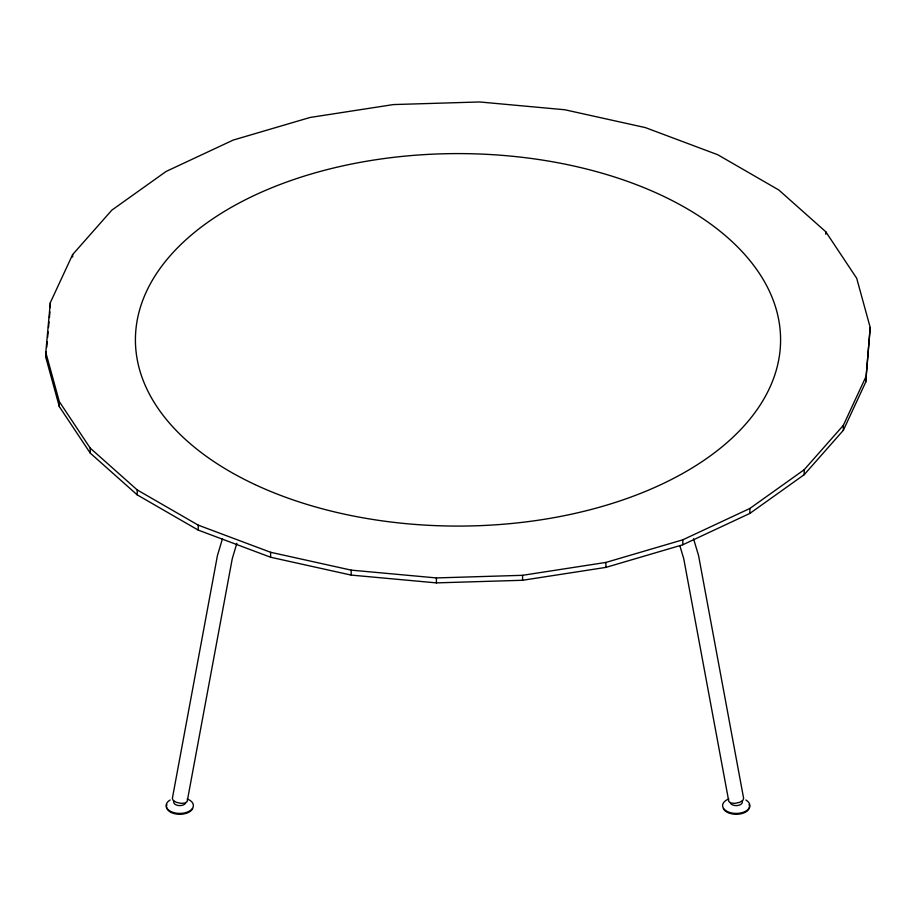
<?xml version="1.0" encoding="UTF-8"?>
<svg xmlns="http://www.w3.org/2000/svg" width="916" height="916" viewBox="0 0 916 916"><rect width="100%" height="100%" fill="white"/><g stroke="black" fill="none" stroke-linecap="round" stroke-linejoin="round"><path stroke-width="1.37" d="M45.8 352.42L50.311 302.669L72.65 254.545L111.821 210.153L166.128 171.441L233.191 140.079L310.077 117.466L393.433 104.573L479.606 101.962L564.829 109.76L645.391 127.61L717.766 154.747L778.783 189.978L825.774 231.759L856.7 278.269L870.2 327.47L865.689 382.178L843.35 430.302L804.179 474.694L749.872 513.407L682.809 544.768L605.923 567.382L522.567 580.275L436.394 582.885L351.171 575.088L270.609 557.237L198.234 530.101L137.217 494.869L90.226 453.088L59.3 406.578L45.8 357.377L45.8 352.42L59.3 401.62L59.3 406.578M45.8 357.377L46.315 351.687M46.705 347.427L47.22 341.737M47.609 337.477L48.124 331.787M48.514 327.527L49.029 321.837M49.418 317.577L49.933 311.887M865.689 382.178L870.2 327.47M222.462 538.757L217.436 555.554L172.368 798.34L173.147 800.458L176.467 802.37L181.047 803.355L185.135 803.023L187.173 801.511L232.252 558.726L236.866 543.28M59.3 401.62L90.226 448.13L137.217 489.923L198.234 525.143L270.609 552.279L351.171 570.13L436.394 577.927L522.567 575.317L605.923 562.424L682.809 539.81L749.872 508.46L804.179 469.736L843.35 425.345L865.689 377.22M693.538 538.757L698.565 555.554L743.632 798.34L742.853 800.458L739.533 802.37L734.953 803.355L730.865 803.023L728.827 801.511L683.748 558.726L679.901 545.856M843.35 425.345L843.35 430.302M825.774 231.759L825.774 234.233M804.179 469.736L804.179 474.694M749.872 508.46L749.872 513.407M682.809 539.81L682.809 544.768M605.923 562.424L605.923 567.382M522.567 575.317L522.567 580.275M436.394 577.927L436.394 582.885M351.171 570.13L351.171 575.088M270.609 552.279L270.609 557.237M198.234 525.143L198.234 530.101M137.217 489.923L137.217 494.869M90.226 448.13L90.226 453.088M72.65 254.545L72.65 257.018M50.311 302.669L50.311 307.627M745.864 800A13.614 7.866 0 0 1 745.166 811.496A13.614 7.866 0 0 1 725.357 810.294A13.614 7.866 0 0 1 728.804 798.97M749.105 804.614A13.328 7.694 0 0 1 739.681 814.038A13.328 7.694 0 0 1 723.354 808.599M742.097 801.202A6.069 3.504 0 0 1 737.804 805.496A6.069 3.504 0 0 1 730.361 803.011M187.196 798.97A13.614 7.866 0 0 1 190.643 810.294A13.614 7.866 0 0 1 170.834 811.496A13.614 7.866 0 0 1 170.136 800M192.646 808.599A13.328 7.694 0 0 1 176.319 814.038A13.328 7.694 0 0 1 166.895 804.614M185.639 803.011A6.069 3.504 0 0 1 178.196 805.496A6.069 3.504 0 0 1 173.903 801.202M255.003 484.575A322.569 186.234 0 0 0 776.608 368.976A322.569 186.234 0 0 0 342.401 165.968A322.569 186.234 0 0 0 255.003 484.575"/></g></svg>
